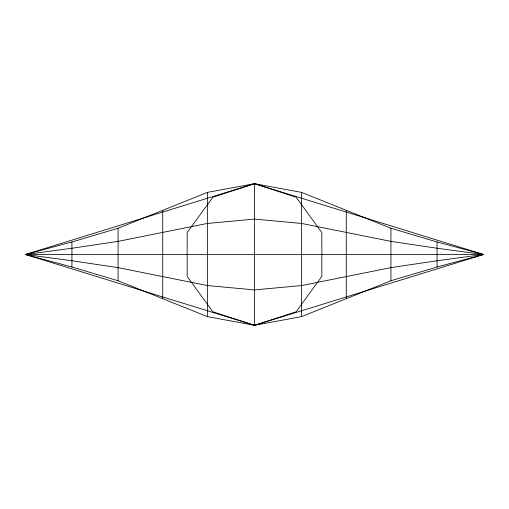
<?xml version="1.0" encoding="UTF-8"?>
<svg xmlns="http://www.w3.org/2000/svg" width="509" height="509" viewBox="0 0 509 509"><rect width="100%" height="100%" fill="white"/><g stroke="black" fill="none" stroke-linecap="round" stroke-linejoin="round"><path stroke-width="0.76" d="M162.721 210.344L207.367 192.396L254.5 183.685L301.633 192.396L390.944 228.248L437.072 241.985L483.55 254.5L254.5 325.315L207.367 316.604L118.056 280.752L71.928 267.015L25.45 254.5L254.5 183.685L483.55 254.5L437.072 267.015L390.944 280.752L301.633 316.604L254.5 325.315L25.45 254.5L71.928 241.985L118.056 228.248L162.721 210.344L162.721 298.656M254.5 183.685L212.877 197.212L187.153 232.619L187.153 276.381L212.877 311.788L254.5 325.315L296.123 311.788L321.847 276.381L321.847 232.619L296.123 197.212L254.5 183.685L254.5 325.315M25.45 254.5L71.928 248.246L118.056 241.374L207.367 223.451L254.5 219.093L301.633 223.451L390.944 241.374L437.072 248.246L483.55 254.5L437.072 260.754L390.944 267.626L301.633 285.549L254.5 289.907L207.367 285.549L118.056 267.626L71.928 260.754L25.45 254.5L483.55 254.5M437.072 241.985L437.072 267.015M390.944 228.248L390.944 280.752M346.279 210.344L346.279 298.656M301.633 192.396L301.633 316.604M207.367 192.396L207.367 316.604M118.056 228.248L118.056 280.752M71.928 241.985L71.928 267.015"/></g></svg>
